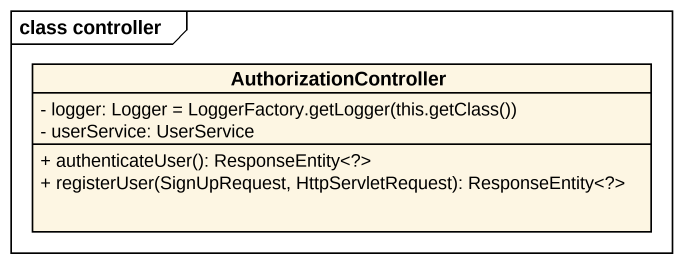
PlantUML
@startuml
mainframe class controller
hide circle
hide empty members
skinparam classAttributeIconSize 0
class AuthorizationController {
  {field} - logger: Logger = LoggerFactory.getLogger(this.getClass())
  - userService: UserService
  + authenticateUser(): ResponseEntity<?>
  + registerUser(SignUpRequest, HttpServletRequest): ResponseEntity<?>
}
@enduml
